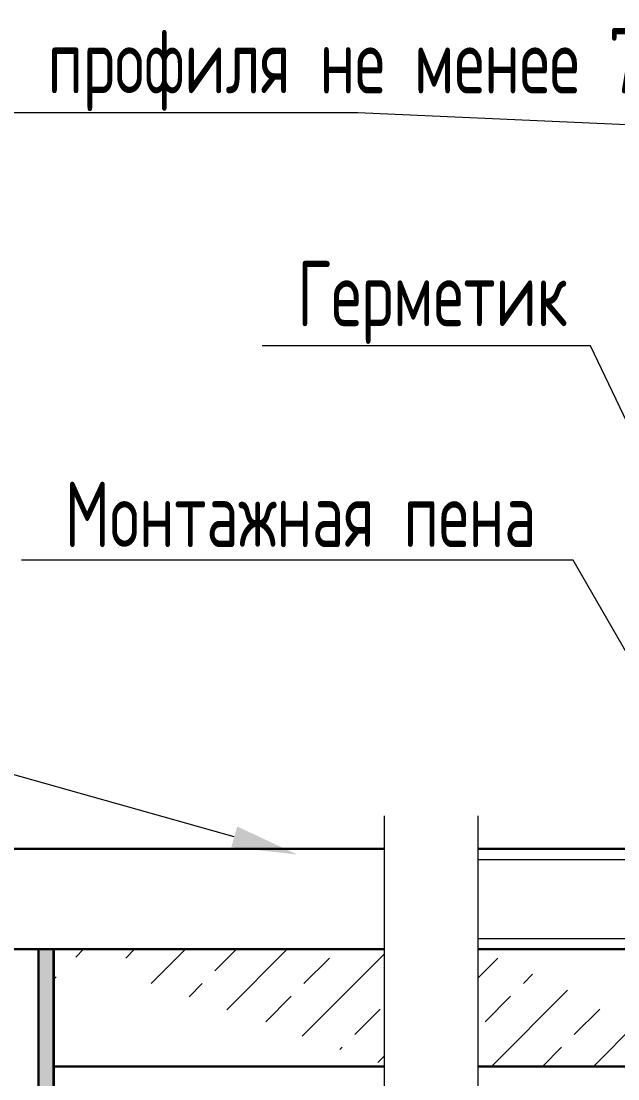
# Model space of a CAD drawing. Header units: millimetres. Extents: x -136099598 to 11807193, y 0 to 779331.
# Drawn here: x 801369 to 803652, y 371777 to 375821 of the extents above; entities that cross this region are included whole.
import ezdxf
from ezdxf import colors
from ezdxf.entities.mleader import LeaderData, LeaderLine
from ezdxf.math import Vec2, Vec3

# ---------------------------------------------------------------- set-up
doc = ezdxf.new("R2010")
doc.units = ezdxf.units.MM
doc.header["$MEASUREMENT"] = 0
doc.layers.get('0').update_dxf_attribs({"color": 250, "lineweight": 9})
for name, color, linetype, lineweight in [('+АР_Размеры', 252, 'Continuous', 9), ('_0', 250, 'Continuous', 9), ('TN-СТЯЖКА', 252, 'Continuous', 15), ('АР_Перекрытие', 250, 'Continuous', 30), ('АР_Тонкие', 250, 'Continuous', 5), ('Рисунок', 6, 'Continuous', 35)]:
    doc.layers.add(name, color=color, linetype=linetype, lineweight=lineweight)
doc.styles.add('ISOCPEUR', font='isocpeur.ttf', dxfattribs={"width": 0.7})

# ---------------------------------------------------------------- blocks, each defined once
blk = doc.blocks.new('УЗЕЛ общий')
h = blk.add_hatch()
h.set_pattern_fill('AR-CONC', scale=0.03171780971557218, angle=180, style=0)
h.set_pattern_definition([(130, (170824.5550686639, 113391.4401940402), (-5.778498664309758, -0.5055528821631562), [0.6042242750816497, -6.646467025898148]), (184.9999999999999, (170824.5550686639, 113391.4401940402), (1.11782524813523, 6.059898243833011), [0.4833794200653204, -5.317173620718524]), (79.549, (170824.0735288768, 113391.3980648595), (-4.660694306971044, 5.554317782305272), [0.5135113392951135, -5.648624732246248]), (133.8158, (170824.5550686639, 113393.0514587738), (-8.598033436896387, -1.333490557369924), [0.9063364126224748, -9.969700538847222]), (83.3644, (170823.8385665142, 113392.9403354274), (-7.529942334471191, 7.847796700490249), [0.7702670089426672, -8.472937098369329]), (188.8159999999999, (170824.5550686639, 113393.0514587738), (-7.52995411280678, 7.847782807155459), [0.7250691300979809, -7.975760431077791]), (159, (170823.7494362971, 113392.6486425904), (-4.808891908668027, -3.243638256778996), [0.6042242750816498, -6.646467025898149]), (214, (170823.7494362971, 113392.6486425904), (-1.960224975167069, 5.84203886136598), [0.4833794200653199, -5.317173620718517]), (108.5486, (170823.3486976303, 113392.3783402442), (-6.769103644411973, 2.598413612393804), [0.5135113392951134, -5.648624732246245]), (142.5, (170824.5550686639, 113391.4401940402), (-0.09796373018916874, 2.681900633471479), [0, -5.252723031376476, 0, -5.397736857396074, 0, -5.337314429887908]), (172.5, (170824.5550686639, 113391.4401940402), (-2.119373340760629, 3.177508409277756), [0, -3.077515641082533, 0, -5.13187817636014, 0, -2.034221726108219]), (212.5, (170826.3516288418, 113391.4401940402), (-4.300636696724007, -0.1817032118688435), [0, -2.014080916938832, 0, -6.283932460849157, 0, -8.338294996126765]), (222.4999999999999, (170827.1572612085, 113391.4401940402), (-4.698333188525198, 0.8064726043299586), [0, -2.618305192020482, 0, -4.173175659897262, 0, -5.921397895800168])])
h.paths.add_polyline_path([(403.583568067932, -1228.590341176788), (406.6919134200434, -1228.590341176788), (406.6919134200434, -915.5653686105734), (403.5835680678156, -915.5653686105734)])
h = blk.add_hatch()
h.set_pattern_fill('ANSI33', color=256, scale=2.378835728667914, style=0)
h.set_pattern_definition([(44.99999999999999, (-49379.76798613818, -20780.11248790153), (-10.68127705669401, 10.68127705669401), []), (44.99999999999999, (-49369.08670446771, -20780.11248790153), (-10.68127705669401, 10.68127705669401), [7.552803438520624, -3.776401719260312])])
edge = h.paths.add_edge_path()
edge.add_line((476.1815512544144, -915.5653686105734), (476.1815512544144, -940.1033408538433))
edge.add_line((407.6200293432357, -940.1033408538433), (476.9855366919091, -940.1033408538433))
edge.add_line((406.6919134200434, -915.5653686105734), (406.6919134200434, -940.1033408538433))
edge.add_line((407.4609857377945, -915.565368610587), (476.7262798622833, -915.565368610587))
h = blk.add_hatch()
h.set_pattern_fill('ANSI33', color=256, scale=2.378835728667914, style=0)
h.set_pattern_definition([(44.99999999999999, (-49333.73563988559, -20780.11248790153), (-10.68127705669401, 10.68127705669401), []), (44.99999999999999, (-49323.05435821525, -20780.11248790153), (-10.68127705669401, 10.68127705669401), [7.552803438520624, -3.776401719260312])])
edge = h.paths.add_edge_path()
edge.add_line((549.2993188166893, -915.5653686105734), (549.2993188166893, -940.1033408538433))
edge.add_line((495.8502517901943, -915.5653686105734), (550.5263321421517, -915.5653686105734))
edge.add_line((495.8502517901943, -915.5653686105734), (495.8502517901943, -940.1033408538433))
edge.add_line((495.8502517901943, -940.1033408538433), (550.3073832405789, -940.1033408538433))
at = {"layer": '+АР_Размеры', "ltscale": 100}
blk.add_line((406.6919134200434, -915.565368610587), (406.6919134200434, -1110.56987605866), dxfattribs=at)
for points in [[(476.1815512544144, -1244.425444369489), (476.1815512544144, -1109.43956723164), (492.2186859537032, -1109.43956723164), (460.144416554891, -1096.65373847381), (476.1815512544144, -1096.65373847381), (476.1815512544144, -887.5534399986846)], [(495.8502517901943, -1244.425444369489), (495.8502517901943, -1109.43956723164), (511.8873864894867, -1109.43956723164), (479.8131170906709, -1096.65373847381), (495.8502517901943, -1096.65373847381), (495.8502517901943, -887.5534399986846)]]:
    blk.add_lwpolyline(points, dxfattribs=at)
at = {"lineweight": 30}
for p, q in [((495.8502517901943, -894.5096551945826), (514.5324492840464, -894.5096551945826)), ((495.8502517901943, -894.5096551945517), (528.0384609044413, -894.5096551945826)), ((495.8502517901943, -915.565368610587), (528.0384609044413, -915.565368610587)), ((406.6919134200434, -940.1033408538578), (476.1815512544144, -940.1033408538578)), ((495.8502517901943, -940.1033408538578), (578.4928998003616, -940.1033408538578))]:
    blk.add_line(p, q, dxfattribs=at)
at = {"lineweight": 15}
blk.add_lwpolyline([(495.8502517901943, -913.2751160794487), (590.4382873552986, -913.2751160794487), (590.4382873552986, -896.7818550273441), (495.8502517901943, -896.7818550273441)], dxfattribs=at)
at = {"const_width": 0.4757671457335828}
blk.add_lwpolyline([(403.583568067932, -1228.590341176801), (403.5835680678156, -915.565368610587)], dxfattribs=at)
at = {"layer": 'TN-СТЯЖКА'}
blk.add_lwpolyline([(406.6919134200434, -1228.590341176801), (403.583568067932, -1228.590341176801), (403.5835680678156, -915.565368610587), (406.6919134200434, -915.565368610587)], close=True, dxfattribs=at)
at = {"layer": 'АР_Перекрытие', "lineweight": 30, "ltscale": 100}
for points in [[(476.1815512544144, -915.565368610587), (203.5835680678156, -915.565368610587), (203.5835680678156, -897.8881383669859), (204.344722798387, -896.1922232360585), (205.762575769857, -894.9870724164275), (207.5586408218969, -894.5096551945953), (476.1815512544144, -894.5096551945953)], [(591.8641107051535, -894.5096551945953), (591.4468054719619, -894.5096551945953), (591.4468054719619, -915.565368610587), (495.8502517901943, -915.565368610587)], [(495.8502517901943, -894.5096551945953), (591.4468054719619, -894.5096551945953)]]:
    blk.add_lwpolyline(points, dxfattribs=at)
at = {"layer": 'Рисунок'}
blk.add_line((406.6919134200434, -915.565368610587), (406.6919134200434, -1228.590341176801), dxfattribs=at)
at = {"layer": 'АР_Тонкие'}
ml = blk.add_multileader_mtext('Standard', dxfattribs=at)
ml.set_content('\\pxqlsm1;Оконный блок из ПВХ профиля армированного (толщина профиля не менее 70 мм). Профиль ламинированный с двух сторон по RAL 7016.', color=256, style='ISOCPEUR')
ml.set_leader_properties()
ml.build(insert=Vec2(0, 0))
ml.multileader.update_dxf_attribs({"text_left_attachment_type": 6, "text_right_attachment_type": 6, "dogleg_length": 100, "arrow_head_size": 13.71090743536162})
ctx = ml.context
ctx.base_point, ctx.char_height, ctx.arrow_head_size, ctx.landing_gap_size, ctx.plane_origin, ctx.plane_x_axis = Vec3(465.0638682927018, -740.1837266994025), 13.71090743536162, 13.71090743536162, 1.371090743536162, Vec3(-543.2025808882299, -1488.308099230425), Vec3(-1, 0)
ctx.left_attachment, ctx.right_attachment = 6, 6
notes = []
notes.append((ctx, [(1, (1, 1, 0), (470.5482312668464, -740.1837266994025), (-1, 0), 5.484362974144649, [(0, [(601.1073671556678, -745.9097394555365)], 0, [])])]))
ctx.mtext.insert, ctx.mtext.width, ctx.mtext.defined_height, ctx.mtext.flow_direction = Vec3(48.59505494359257, -722.3595470334325), 415.2478842857448, 107.0993883712434, 5
ml = blk.add_multileader_mtext('Standard', dxfattribs=at)
ml.set_content('\\pxsm1,ql;Герметик', color=256, style='ISOCPEUR')
ml.set_leader_properties()
ml.build(insert=Vec2(0, 0))
ml.multileader.update_dxf_attribs({"text_left_attachment_type": 6, "text_right_attachment_type": 6, "dogleg_length": 100, "arrow_head_size": 13.71090743536162})
ctx = ml.context
ctx.base_point, ctx.char_height, ctx.arrow_head_size, ctx.landing_gap_size, ctx.plane_origin, ctx.plane_x_axis = Vec3(513.9313429040865, -789.0104783918414), 13.71090743536162, 13.71090743536162, 1.371090743536162, Vec3(-822.1540568663604, -1577.03201398724), Vec3(-1, 0)
ctx.left_attachment, ctx.right_attachment = 6, 6
notes.append((ctx, [(1, (1, 1, 0), (519.4157058782312, -789.0104783918414), (-1, 0), 5.484362974144649, [(0, [(567.7599391551339, -890.5029185242101)], 0, [])])]))
ctx.mtext.insert, ctx.mtext.width, ctx.mtext.defined_height, ctx.mtext.flow_direction = Vec3(457.8537314934575, -771.1862987258713), 269.5572562834479, 36.25126557696304, 5
ml = blk.add_multileader_mtext('Standard', dxfattribs=at)
ml.set_content('\\pxsm1,ql;Монтажная пена', color=256, style='ISOCPEUR')
ml.set_leader_properties()
ml.build(insert=Vec2(0, 0))
ml.multileader.update_dxf_attribs({"text_left_attachment_type": 6, "text_right_attachment_type": 6, "dogleg_length": 100, "arrow_head_size": 13.71090743536162})
ctx = ml.context
ctx.base_point, ctx.char_height, ctx.arrow_head_size, ctx.landing_gap_size, ctx.plane_origin, ctx.plane_x_axis = Vec3(510.2916730560608, -833.9593835118512), 13.71090743536162, 13.71090743536162, 1.371090743536162, Vec3(-840.8278908607881, -1608.733992998976), Vec3(-1, 0)
ctx.left_attachment, ctx.right_attachment = 6, 6
notes.append((ctx, [(1, (1, 1, 0), (515.7760360302054, -833.9593835118512), (-1, 0), 5.484362974144649, [(0, [(571.2021049939231, -930.3641430989301)], 0, [])])]))
ctx.mtext.insert, ctx.mtext.width, ctx.mtext.defined_height, ctx.mtext.flow_direction = Vec3(409.1051761830921, -817.5062945894173), 269.5572562834479, 36.25126557696304, 5
ml = blk.add_multileader_mtext('Standard', dxfattribs=at)
ml.set_content('\\pxsm1,ql;Подоконная доска', color=256, style='ISOCPEUR')
ml.set_leader_properties()
ml.build(insert=Vec2(0, 0))
ml.multileader.update_dxf_attribs({"text_left_attachment_type": 6, "text_right_attachment_type": 6, "dogleg_length": 100, "arrow_head_size": 13.71090743536162})
ctx = ml.context
ctx.base_point, ctx.char_height, ctx.arrow_head_size, ctx.landing_gap_size, ctx.plane_origin, ctx.plane_x_axis = Vec3(296.6867765132118, -851.8316254741594), 13.71090743536162, 13.71090743536162, 1.371090743536162, Vec3(-907.9463366052951, -1631.454930446308), Vec3(-1, 0)
ctx.left_attachment, ctx.right_attachment = 6, 6
notes.append((ctx, [(1, (1, 1, 0), (302.1711394873564, -851.8316254741594), (-1, 0), 5.484362974144649, [(0, [(457.8547767175478, -895.6894150464559)], 0, [])])]))
ctx.mtext.insert, ctx.mtext.width, ctx.mtext.defined_height, ctx.mtext.flow_direction = Vec3(188.7819349969159, -835.3785365517255), 269.5572562834479, 36.25126557696304, 5
for ctx, leaders in notes:
    for number, flags, end, landing, length, lines in leaders:
        leader = LeaderData()
        leader.index, (leader.has_last_leader_line, leader.has_dogleg_vector, leader.attachment_direction) = number, flags
        leader.last_leader_point, leader.dogleg_vector, leader.dogleg_length = Vec3(end), Vec3(landing), length
        for number, points, colour, breaks in lines:
            line = LeaderLine()
            line.index, line.vertices, line.color, line.breaks = number, Vec3.list(points), colors.encode_raw_color(colour), breaks
            leader.lines.append(line)
        ctx.leaders.append(leader)

msp = doc.modelspace()

# ---------------------------------------------------------------- block references
at = {"layer": '_0', "xscale": 18.233658215449, "yscale": 18.233658215449, "zscale": 18.233658215449}
msp.add_blockref('УЗЕЛ общий', (794076.6270341562, 388966.1843956076), dxfattribs=at)

doc.saveas('drawing.dxf')
